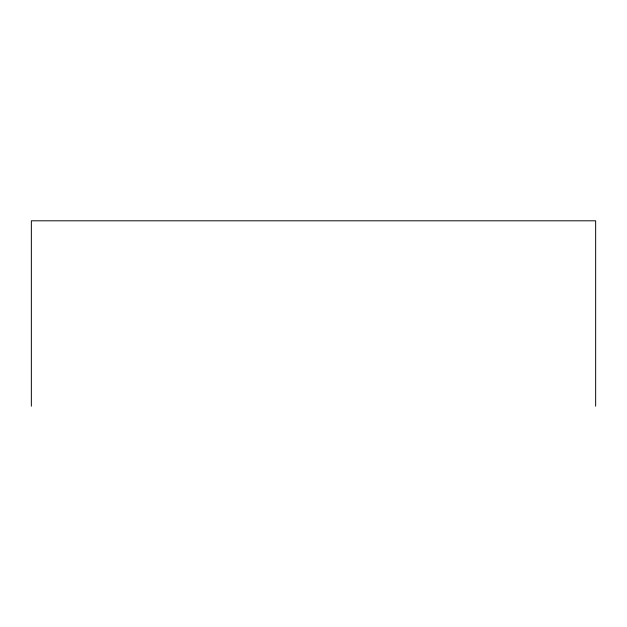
<?xml version="1.0" encoding="UTF-8"?>
<svg xmlns="http://www.w3.org/2000/svg" width="627" height="627" viewBox="0 0 627 627"><rect width="100%" height="100%" fill="white"/><g stroke="black" fill="none" stroke-linecap="round" stroke-linejoin="round"><path stroke-width="0.94" d="M595.65 406.194L595.65 220.806L31.35 220.806L31.35 406.194"/></g></svg>
